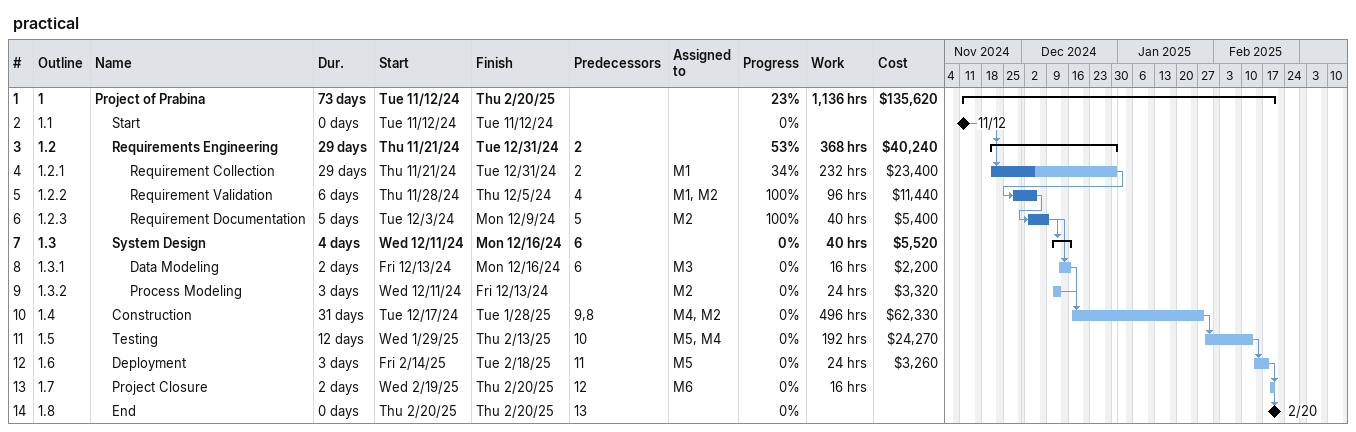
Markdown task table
practical

| ID | WBS | Task | Duration | Start | Finish | Predecessors | Resources | % complete | Work (h) | Cost ($) |
|---|---|---|---|---|---|---|---|---|---|---|
| 1 | 1 | **Project of Prabina** | 73d | 2024-11-12 | 2025-02-20 |  |  | 23 | 1136 | 135620 |
| 2 | 1.1 | Start | 0d | 2024-11-12 | 2024-11-12 |  |  | 0 |  |  |
| 3 | 1.2 | **Requirements Engineering** | 29d | 2024-11-21 | 2024-12-31 | 2 |  | 53 | 368 | 40240 |
| 4 | 1.2.1 | Requirement Collection | 29d | 2024-11-21 | 2024-12-31 | 2 | M1 | 34 | 232 | 23400 |
| 5 | 1.2.2 | Requirement Validation | 6d | 2024-11-28 | 2024-12-05 | 4 | M1, M2 | 100 | 96 | 11440 |
| 6 | 1.2.3 | Requirement Documentation | 5d | 2024-12-03 | 2024-12-09 | 5 | M2 | 100 | 40 | 5400 |
| 7 | 1.3 | **System Design** | 4d | 2024-12-11 | 2024-12-16 | 6 |  | 0 | 40 | 5520 |
| 8 | 1.3.1 | Data Modeling | 2d | 2024-12-13 | 2024-12-16 | 6 | M3 | 0 | 16 | 2200 |
| 9 | 1.3.2 | Process Modeling | 3d | 2024-12-11 | 2024-12-13 |  | M2 | 0 | 24 | 3320 |
| 10 | 1.4 | Construction | 31d | 2024-12-17 | 2025-01-28 | 9, 8 | M4, M2 | 0 | 496 | 62330 |
| 11 | 1.5 | Testing | 12d | 2025-01-29 | 2025-02-13 | 10 | M5, M4 | 0 | 192 | 24270 |
| 12 | 1.6 | Deployment | 3d | 2025-02-14 | 2025-02-18 | 11 | M5 | 0 | 24 | 3260 |
| 13 | 1.7 | Project Closure | 2d | 2025-02-19 | 2025-02-20 | 12 | M6 | 0 | 16 |  |
| 14 | 1.8 | End | 0d | 2025-02-20 | 2025-02-20 | 13 |  | 0 |  |  |
